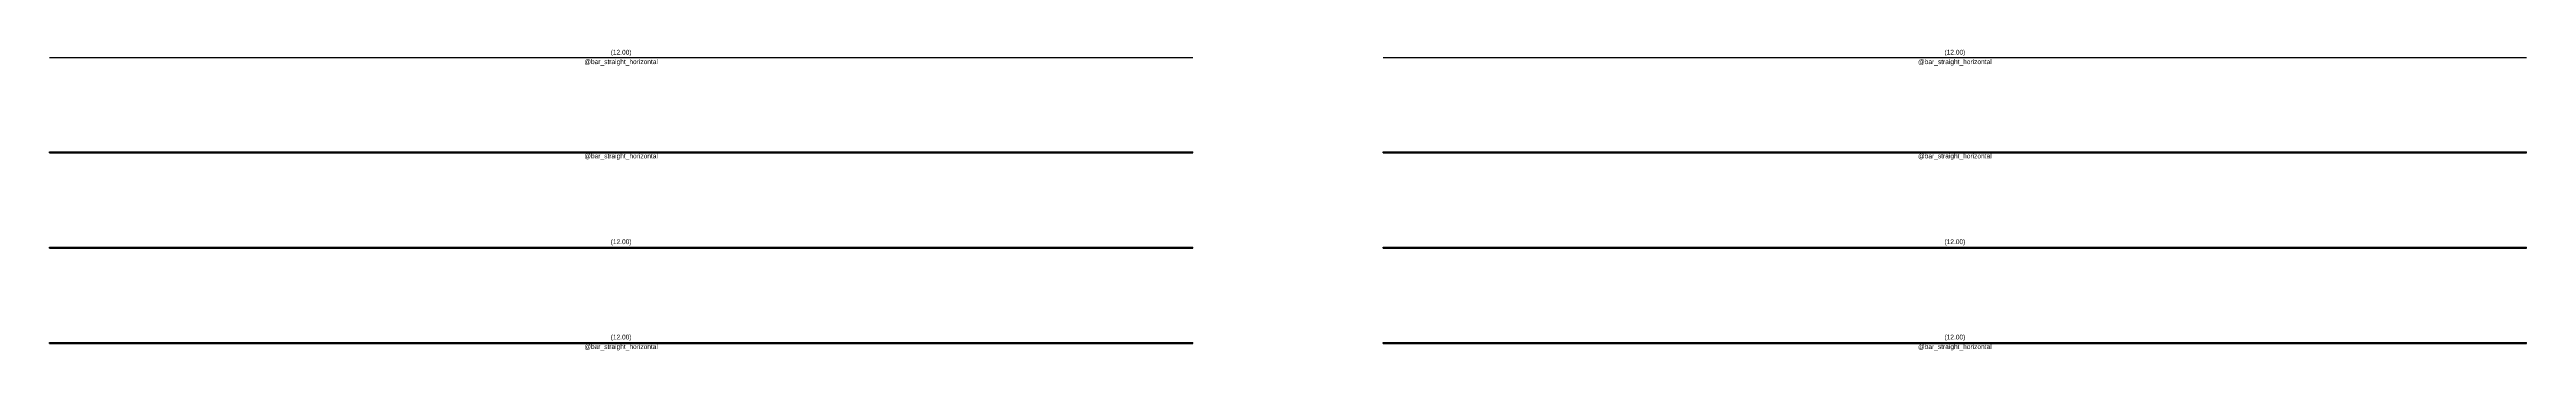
# Model space of a CAD drawing. Header units: metres. Extents: x -12 to 14, y -1.1 to 2.1.
import ezdxf
from ezdxf.enums import TextEntityAlignment as Align

# ---------------------------------------------------------------- set-up
doc = ezdxf.new("R2010")
doc.units = ezdxf.units.M

msp = doc.modelspace()

# ---------------------------------------------------------------- linework, layer by layer
for p, q in [((-12, 2), (0, 2)), ((2, 2), (14, 2)), ((-12, 1.012), (0, 1.012)), ((-12, 1), (-12, 1.012)), ((-12, 1), (0, 1)), ((0, 1), (0, 1.012)), ((2, 1.012), (14, 1.012)), ((2, 1), (2, 1.012)), ((2, 1), (14, 1)), ((14, 1), (14, 1.012)), ((-12, 0.012), (0, 0.012)), ((-12, 0), (-12, 0.012)), ((-12, 0), (0, 0)), ((0, 0), (0, 0.012)), ((2, 0.012), (14, 0.012)), ((2, 0), (2, 0.012)), ((2, 0), (14, 0)), ((14, 0), (14, 0.012)), ((-12, -0.988), (0, -0.988)), ((-12, -1), (-12, -0.988)), ((-12, -1), (0, -1)), ((0, -1), (0, -0.988)), ((2, -0.988), (14, -0.988)), ((2, -1), (2, -0.988)), ((2, -1), (14, -1)), ((14, -1), (14, -0.988))]:
    msp.add_line(p, q)

# ---------------------------------------------------------------- texts
for s, p in [('(12.00)', (-6, 2.05)), ('(12.00)', (8, 2.05)), ('@bar_straight_horizontal', (-6, 1.95)), ('@bar_straight_horizontal', (8, 1.95)), ('@bar_straight_horizontal', (-6, 0.962)), ('@bar_straight_horizontal', (8, 0.962)), ('(12.00)', (-6, 0.062)), ('(12.00)', (8, 0.062)), ('@bar_straight_horizontal', (-6, -1.038)), ('(12.00)', (-6, -0.938)), ('@bar_straight_horizontal', (8, -1.038)), ('(12.00)', (8, -0.938))]:
    msp.add_text(s, height=0.05).set_placement(p, align=Align.MIDDLE)

doc.saveas('drawing.dxf')
